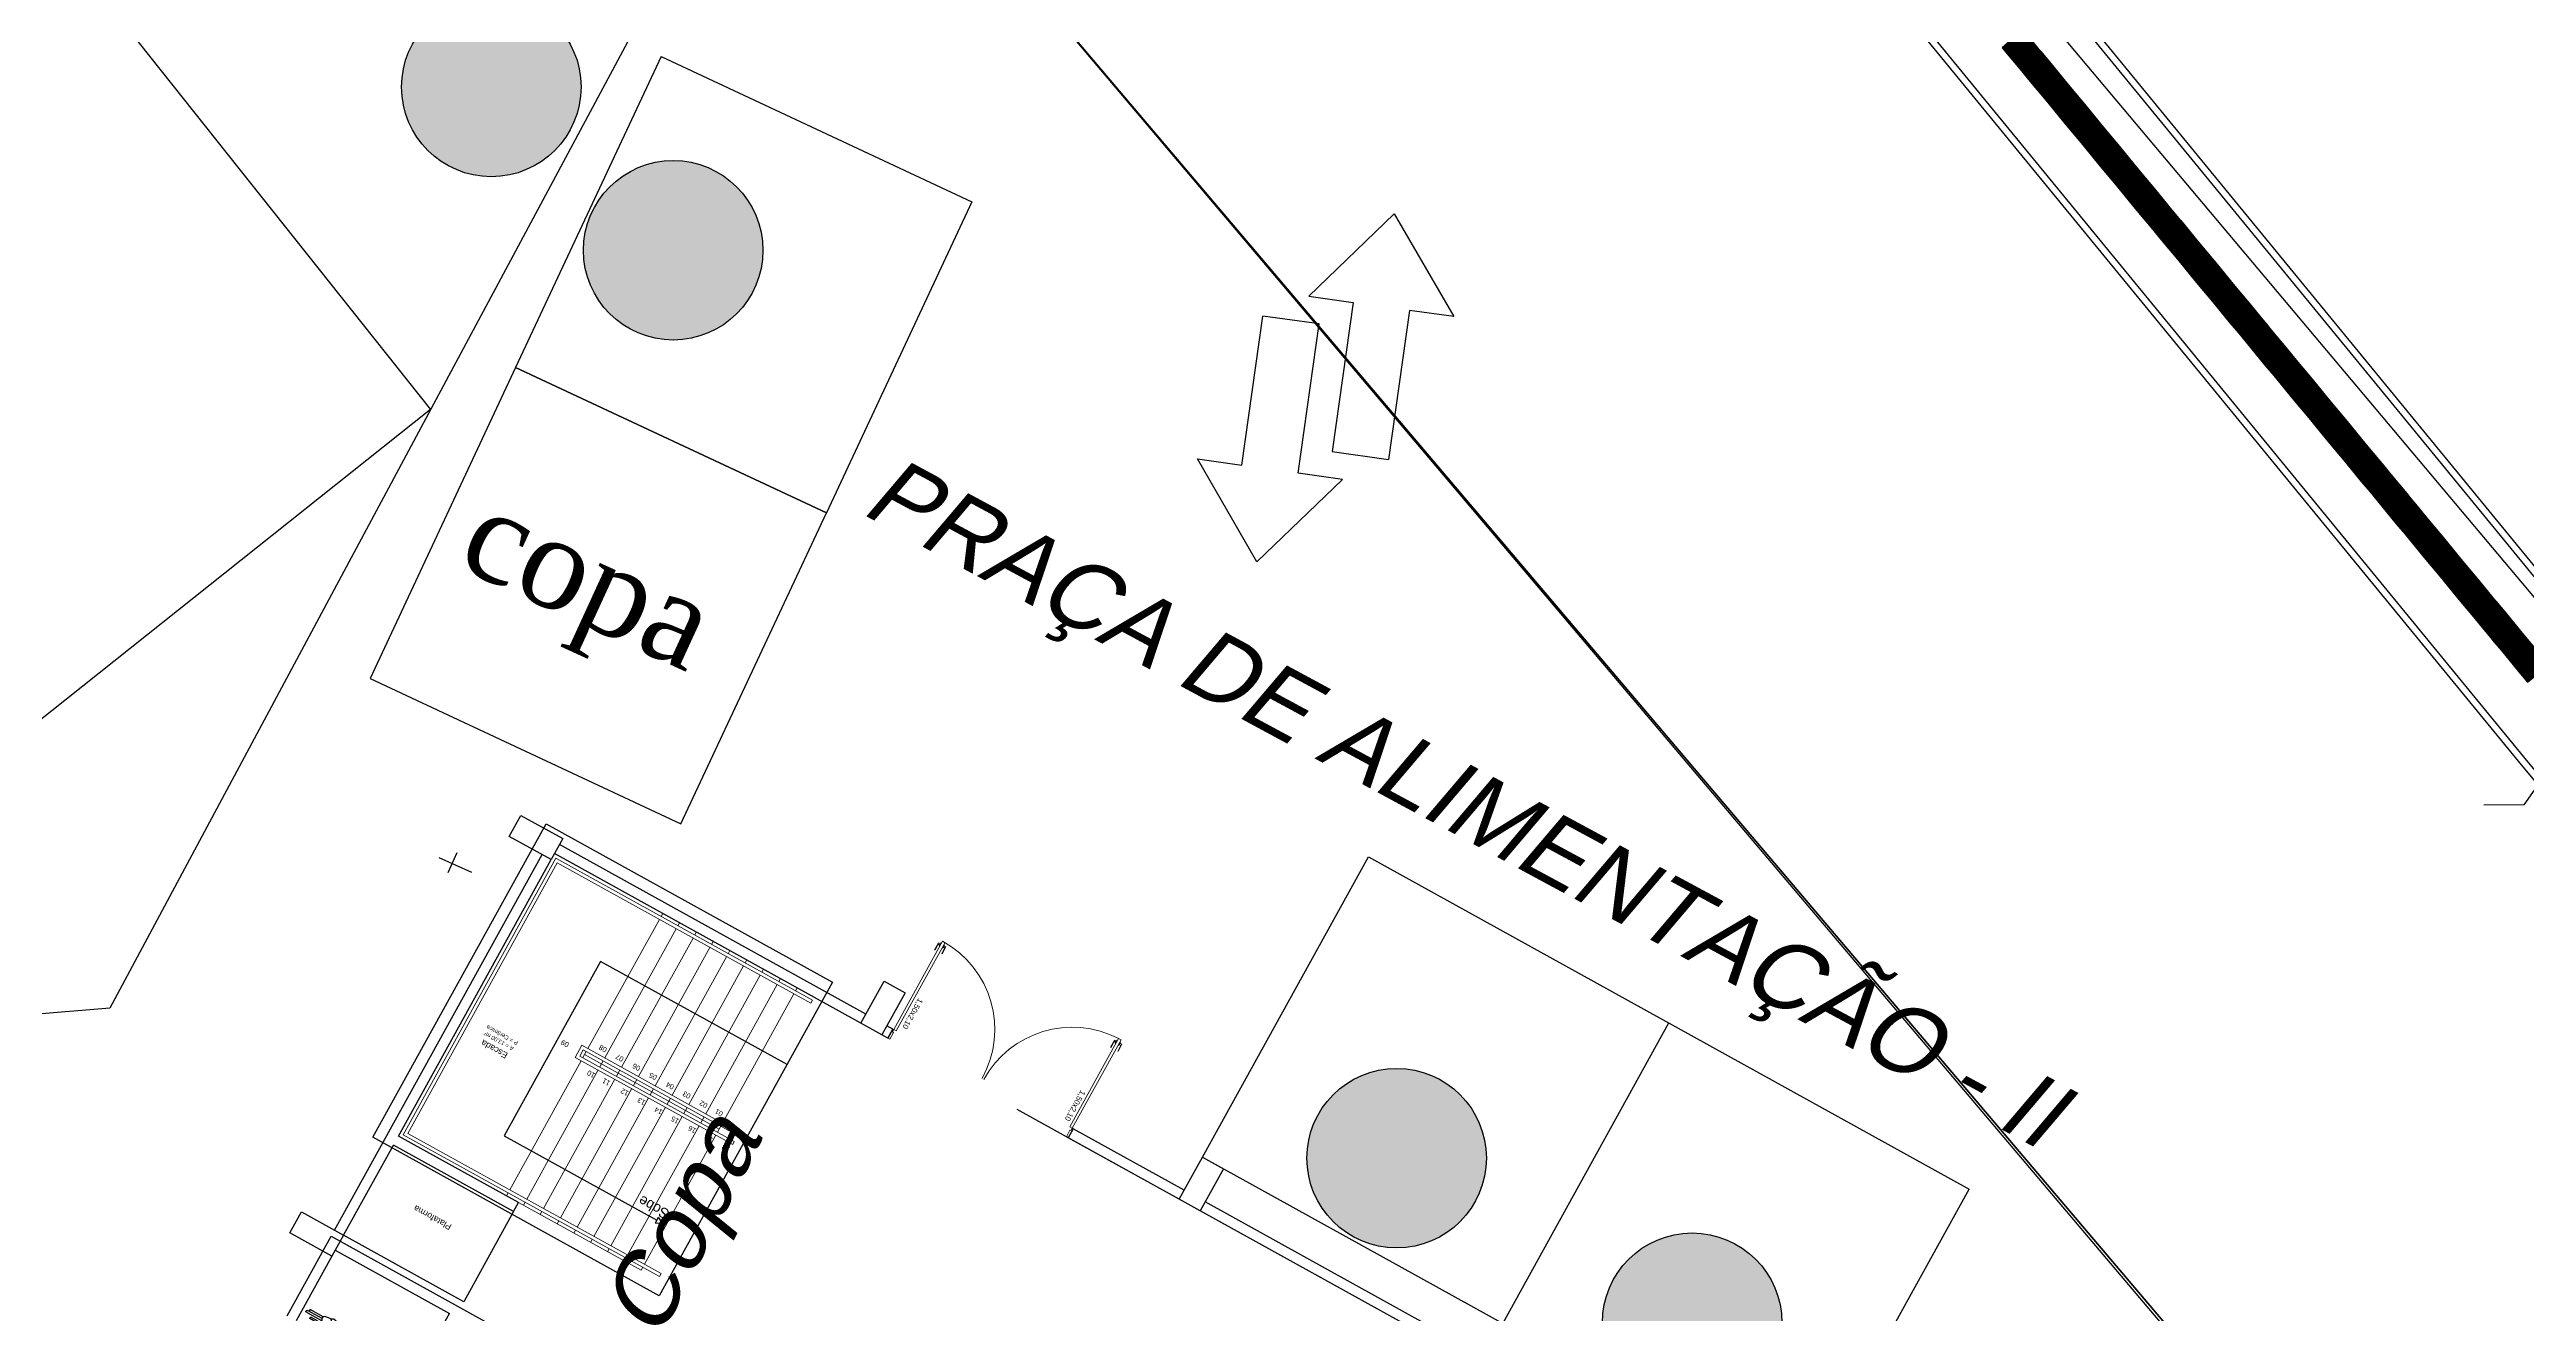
# Model space of a CAD drawing. Header units: metres. Extents: x 2113 to 5678, y -2764 to 956.
# Drawn here: x 3190.16 to 3226.25, y -1645.75 to -1627.35 of the extents above; entities that cross this region are included whole.
import ezdxf
from ezdxf.enums import TextEntityAlignment as Align

# ---------------------------------------------------------------- set-up
doc = ezdxf.new("R2010")
doc.units = ezdxf.units.M
doc.header["$MEASUREMENT"] = 0
doc.linetypes.add('CONTINUO', pattern=[0])
for name, color, linetype in [('_FLUXO', 6, 'CONTINUO'), ('_SETOR A', 1, 'Continuous'), ('_SETOR D', 22, 'Continuous'), ('_SETOR F', 30, 'Continuous'), ('_SETOR I', 134, 'Continuous'), ('A - Diversos', 252, 'Continuous'), ('A - Texto 1', 8, 'Continuous'), ('CASA', 5, 'CONTINUO'), ('PAREDE', 7, 'Continuous'), ('pilar', 6, 'CONTINUO'), ('Pilares-Vigas', 5, 'Continuous'), ('Texto', 71, 'Continuous'), ('TXT_QUADRAFISCAL_5000', 7, 'Continuous')]:
    doc.layers.add(name, color=color, linetype=linetype)
for name, color, linetype, lineweight in [('A-dimensão', 8, 'Continuous', 5), ('CANETA 02', 2, 'Continuous', 9), ('Esquadrias', 50, 'Continuous', 9)]:
    doc.layers.add(name, color=color, linetype=linetype, lineweight=lineweight)
doc.styles.add('SLDTEXTSTYLE0', font='stylu.ttf')
doc.styles.get("Standard").update_dxf_attribs({"font": 'arial.ttf'})
doc.styles.add('TEXTO', font='swisse.ttf')
doc.styles.add('TimesNewRoman', font='times.ttf')
doc.styles.add('util2000', font='arial.ttf', dxfattribs={"oblique": 12.000028})

# ---------------------------------------------------------------- blocks, each defined once
blk = doc.blocks.new('direc')
at = {"layer": 'CASA'}
h = blk.add_hatch(color=13, dxfattribs=at)
h.set_gradient(color1=(218, 62, 62), color2=(218, 62, 62), one_color=1, tint=0.55, name='SPHERICAL')
h.paths.add_polyline_path([(419671.808, 6988704.585), (419671.808, 6988704.785), (419671.708, 6988704.785), (419671.708, 6988704.585)])
h = blk.add_hatch(color=13, dxfattribs=at)
h.set_gradient(color1=(218, 62, 62), color2=(218, 62, 62), one_color=1, tint=0.55, name='SPHERICAL')
h.paths.add_polyline_path([(419671.908, 6988704.585), (419671.908, 6988704.785), (419671.808, 6988704.785), (419671.808, 6988704.585)])
h = blk.add_hatch(color=13, dxfattribs=at)
h.set_gradient(color1=(218, 62, 62), color2=(218, 62, 62), one_color=1, tint=0.55, name='SPHERICAL')
h.paths.add_polyline_path([(419672.008, 6988704.585), (419672.008, 6988704.785), (419671.908, 6988704.785), (419671.908, 6988704.585)])
h = blk.add_hatch(color=13, dxfattribs=at)
h.set_gradient(color1=(218, 62, 62), color2=(218, 62, 62), one_color=1, tint=0.55, name='SPHERICAL')
h.paths.add_polyline_path([(419672.108, 6988704.585), (419672.108, 6988704.785), (419672.008, 6988704.785), (419672.008, 6988704.585)])
h = blk.add_hatch(color=13, dxfattribs=at)
h.set_gradient(color1=(218, 62, 62), color2=(218, 62, 62), one_color=1, tint=0.55, name='SPHERICAL')
h.paths.add_polyline_path([(419671.808, 6988704.385), (419671.808, 6988704.585), (419671.708, 6988704.585), (419671.708, 6988704.385)])
h = blk.add_hatch(color=13, dxfattribs=at)
h.set_gradient(color1=(218, 62, 62), color2=(218, 62, 62), one_color=1, tint=0.55, name='SPHERICAL')
h.paths.add_polyline_path([(419671.908, 6988704.385), (419671.908, 6988704.585), (419671.808, 6988704.585), (419671.808, 6988704.385)])
h = blk.add_hatch(color=13, dxfattribs=at)
h.set_gradient(color1=(218, 62, 62), color2=(218, 62, 62), one_color=1, tint=0.55, name='SPHERICAL')
h.paths.add_polyline_path([(419672.008, 6988704.385), (419672.008, 6988704.585), (419671.908, 6988704.585), (419671.908, 6988704.385)])
h = blk.add_hatch(color=13, dxfattribs=at)
h.set_gradient(color1=(218, 62, 62), color2=(218, 62, 62), one_color=1, tint=0.55, name='SPHERICAL')
h.paths.add_polyline_path([(419672.108, 6988704.385), (419672.108, 6988704.585), (419672.008, 6988704.585), (419672.008, 6988704.385)])
at = {"layer": 'CASA', "color": 8}
for p, q in [((419671.721, 6988704.61), (419671.721, 6988704.76)), ((419671.723, 6988704.61), (419671.723, 6988704.76)), ((419671.743, 6988704.76), (419671.743, 6988704.61)), ((419671.746, 6988704.76), (419671.746, 6988704.61)), ((419671.771, 6988704.61), (419671.771, 6988704.76)), ((419671.773, 6988704.61), (419671.773, 6988704.76)), ((419671.793, 6988704.76), (419671.793, 6988704.61)), ((419671.796, 6988704.76), (419671.796, 6988704.61)), ((419671.821, 6988704.61), (419671.821, 6988704.76)), ((419671.823, 6988704.61), (419671.823, 6988704.76)), ((419671.843, 6988704.76), (419671.843, 6988704.61)), ((419671.846, 6988704.76), (419671.846, 6988704.61)), ((419671.871, 6988704.61), (419671.871, 6988704.76)), ((419671.873, 6988704.61), (419671.873, 6988704.76)), ((419671.893, 6988704.76), (419671.893, 6988704.61)), ((419671.896, 6988704.76), (419671.896, 6988704.61)), ((419671.921, 6988704.61), (419671.921, 6988704.76)), ((419671.923, 6988704.61), (419671.923, 6988704.76)), ((419671.943, 6988704.76), (419671.943, 6988704.61)), ((419671.946, 6988704.76), (419671.946, 6988704.61)), ((419671.971, 6988704.61), (419671.971, 6988704.76)), ((419671.973, 6988704.61), (419671.973, 6988704.76)), ((419671.993, 6988704.76), (419671.993, 6988704.61)), ((419671.996, 6988704.76), (419671.996, 6988704.61)), ((419672.021, 6988704.61), (419672.021, 6988704.76)), ((419672.023, 6988704.61), (419672.023, 6988704.76)), ((419672.043, 6988704.76), (419672.043, 6988704.61)), ((419672.046, 6988704.76), (419672.046, 6988704.61)), ((419672.071, 6988704.61), (419672.071, 6988704.76)), ((419672.073, 6988704.61), (419672.073, 6988704.76)), ((419672.093, 6988704.76), (419672.093, 6988704.61)), ((419672.096, 6988704.76), (419672.096, 6988704.61)), ((419671.721, 6988704.41), (419671.721, 6988704.56)), ((419671.723, 6988704.41), (419671.723, 6988704.56)), ((419671.743, 6988704.56), (419671.743, 6988704.41)), ((419671.746, 6988704.56), (419671.746, 6988704.41)), ((419671.771, 6988704.41), (419671.771, 6988704.56)), ((419671.773, 6988704.41), (419671.773, 6988704.56)), ((419671.793, 6988704.56), (419671.793, 6988704.41)), ((419671.796, 6988704.56), (419671.796, 6988704.41)), ((419671.821, 6988704.41), (419671.821, 6988704.56)), ((419671.823, 6988704.41), (419671.823, 6988704.56)), ((419671.843, 6988704.56), (419671.843, 6988704.41)), ((419671.846, 6988704.56), (419671.846, 6988704.41)), ((419671.871, 6988704.41), (419671.871, 6988704.56)), ((419671.873, 6988704.41), (419671.873, 6988704.56)), ((419671.893, 6988704.56), (419671.893, 6988704.41)), ((419671.896, 6988704.56), (419671.896, 6988704.41)), ((419671.921, 6988704.41), (419671.921, 6988704.56)), ((419671.923, 6988704.41), (419671.923, 6988704.56)), ((419671.943, 6988704.56), (419671.943, 6988704.41)), ((419671.946, 6988704.56), (419671.946, 6988704.41)), ((419671.971, 6988704.41), (419671.971, 6988704.56)), ((419671.973, 6988704.41), (419671.973, 6988704.56)), ((419671.993, 6988704.56), (419671.993, 6988704.41)), ((419671.996, 6988704.56), (419671.996, 6988704.41)), ((419672.021, 6988704.41), (419672.021, 6988704.56)), ((419672.023, 6988704.41), (419672.023, 6988704.56)), ((419672.043, 6988704.56), (419672.043, 6988704.41)), ((419672.046, 6988704.56), (419672.046, 6988704.41)), ((419672.071, 6988704.41), (419672.071, 6988704.56)), ((419672.073, 6988704.41), (419672.073, 6988704.56)), ((419672.093, 6988704.56), (419672.093, 6988704.41)), ((419672.096, 6988704.56), (419672.096, 6988704.41))]:
    blk.add_line(p, q, dxfattribs=at)
for points in [[(419671.808, 6988704.585), (419671.808, 6988704.785), (419671.708, 6988704.785), (419671.708, 6988704.585)], [(419671.908, 6988704.585), (419671.908, 6988704.785), (419671.808, 6988704.785), (419671.808, 6988704.585)], [(419672.008, 6988704.585), (419672.008, 6988704.785), (419671.908, 6988704.785), (419671.908, 6988704.585)], [(419672.108, 6988704.585), (419672.108, 6988704.785), (419672.008, 6988704.785), (419672.008, 6988704.585)], [(419671.808, 6988704.385), (419671.808, 6988704.585), (419671.708, 6988704.585), (419671.708, 6988704.385)], [(419671.908, 6988704.385), (419671.908, 6988704.585), (419671.808, 6988704.585), (419671.808, 6988704.385)], [(419672.008, 6988704.385), (419672.008, 6988704.585), (419671.908, 6988704.585), (419671.908, 6988704.385)], [(419672.108, 6988704.385), (419672.108, 6988704.585), (419672.008, 6988704.585), (419672.008, 6988704.385)]]:
    blk.add_lwpolyline(points, close=True, dxfattribs=at)
for centre, radius, start, end in [((419671.733, 6988704.76), 0.0125, 0, 180), ((419671.733, 6988704.76), 0.01, 0, 180), ((419671.783, 6988704.76), 0.0125, 0, 180), ((419671.783, 6988704.76), 0.01, 0, 180), ((419671.833, 6988704.76), 0.0125, 0, 180), ((419671.833, 6988704.76), 0.01, 0, 180), ((419671.883, 6988704.76), 0.0125, 0, 180), ((419671.883, 6988704.76), 0.01, 0, 180), ((419671.933, 6988704.76), 0.0125, 0, 180), ((419671.933, 6988704.76), 0.01, 0, 180), ((419671.983, 6988704.76), 0.0125, 0, 180), ((419671.983, 6988704.76), 0.01, 0, 180), ((419672.033, 6988704.76), 0.0125, 0, 180), ((419672.033, 6988704.76), 0.01, 0, 180), ((419672.083, 6988704.76), 0.0125, 0, 180), ((419672.083, 6988704.76), 0.01, 0, 180), ((419671.733, 6988704.61), 0.0125, 180, 0), ((419671.733, 6988704.56), 0.0125, 0, 180), ((419671.733, 6988704.41), 0.0125, 180, 0), ((419671.733, 6988704.61), 0.01, 180, 0), ((419671.733, 6988704.56), 0.01, 0, 180), ((419671.733, 6988704.41), 0.01, 180, 0), ((419671.783, 6988704.61), 0.0125, 180, 0), ((419671.783, 6988704.56), 0.0125, 0, 180), ((419671.783, 6988704.41), 0.0125, 180, 0), ((419671.783, 6988704.61), 0.01, 180, 0), ((419671.783, 6988704.56), 0.01, 0, 180), ((419671.783, 6988704.41), 0.01, 180, 0), ((419671.833, 6988704.61), 0.0125, 180, 0), ((419671.833, 6988704.56), 0.0125, 0, 180), ((419671.833, 6988704.41), 0.0125, 180, 0), ((419671.833, 6988704.61), 0.01, 180, 0), ((419671.833, 6988704.56), 0.01, 0, 180), ((419671.833, 6988704.41), 0.01, 180, 0), ((419671.883, 6988704.61), 0.0125, 180, 0), ((419671.883, 6988704.56), 0.0125, 0, 180), ((419671.883, 6988704.41), 0.0125, 180, 0), ((419671.883, 6988704.61), 0.01, 180, 0), ((419671.883, 6988704.56), 0.01, 0, 180), ((419671.883, 6988704.41), 0.01, 180, 0), ((419671.933, 6988704.61), 0.0125, 180, 0), ((419671.933, 6988704.56), 0.0125, 0, 180), ((419671.933, 6988704.41), 0.0125, 180, 0), ((419671.933, 6988704.61), 0.01, 180, 0), ((419671.933, 6988704.56), 0.01, 0, 180), ((419671.933, 6988704.41), 0.01, 180, 0), ((419671.983, 6988704.61), 0.0125, 180, 0), ((419671.983, 6988704.56), 0.0125, 0, 180), ((419671.983, 6988704.41), 0.0125, 180, 0), ((419671.983, 6988704.61), 0.01, 180, 0), ((419671.983, 6988704.56), 0.01, 0, 180), ((419671.983, 6988704.41), 0.01, 180, 0), ((419672.033, 6988704.61), 0.0125, 180, 0), ((419672.033, 6988704.56), 0.0125, 0, 180), ((419672.033, 6988704.41), 0.0125, 180, 0), ((419672.033, 6988704.61), 0.01, 180, 0), ((419672.033, 6988704.56), 0.01, 0, 180), ((419672.033, 6988704.41), 0.01, 180, 0), ((419672.083, 6988704.61), 0.0125, 180, 0), ((419672.083, 6988704.56), 0.0125, 0, 180), ((419672.083, 6988704.41), 0.0125, 180, 0), ((419672.083, 6988704.61), 0.01, 180, 0), ((419672.083, 6988704.56), 0.01, 0, 180), ((419672.083, 6988704.41), 0.01, 180, 0)]:
    blk.add_arc(centre, radius, start, end, dxfattribs=at)
blk = doc.blocks.new('rodoviária')
at = {"elevation": -463, "flags": 128}
for points in [[(3630.754, -1195.231), (3628.445, -1195.273), (3627.728, -1195.016), (3627.328, -1194.504), (3627.237, -1193.959), (3619.67, -1193.911), (3619.165, -1194.09), (3617.952, -1194.627), (3617.048, -1195.434), (3616.564, -1196.062), (3616.054, -1197.098), (3615.725, -1198.318), (3615.574, -1200.973), (3615.51, -1202.159), (3615.789, -1202.625), (3616.289, -1202.914), (3631.489, -1203.016), (3646.072, -1202.985)], [(3630.756, -1195.331), (3628.429, -1195.373), (3627.667, -1195.1), (3627.233, -1194.545), (3627.152, -1194.059), (3619.687, -1194.012), (3619.202, -1194.183), (3618.007, -1194.712), (3617.122, -1195.502), (3616.649, -1196.116), (3616.148, -1197.133), (3615.824, -1198.334), (3615.674, -1200.978), (3615.612, -1202.134), (3615.861, -1202.551), (3616.316, -1202.814), (3631.489, -1202.916), (3646.071, -1202.885)], [(3615.571, -1201.029), (3630.852, -1201.131)], [(3615.676, -1200.929), (3630.853, -1201.031)]]:
    blk.add_lwpolyline(points, dxfattribs=at)
at = {"elevation": -463}
blk.add_lwpolyline([(3631.444, -1201.454), (3631.96, -1203.36), (3631.593, -1203.814)], dxfattribs=at)
at = {"color": 6, "rotation": 89.89511878160864}
for p in [(6991543.483, -433666.135, -463), (6991543.883, -433666.135, -463), (6991544.283, -433666.136, -463), (6991544.683, -433666.137, -463), (6991545.083, -433666.138, -463), (6991545.483, -433666.138, -463), (6991545.883, -433666.139, -463), (6991546.283, -433666.14, -463), (6991546.683, -433666.141, -463), (6991547.083, -433666.141, -463), (6991547.483, -433666.142, -463), (6991547.883, -433666.143, -463), (6991548.283, -433666.144, -463), (6991548.683, -433666.144, -463), (6991549.083, -433666.145, -463), (6991549.483, -433666.146, -463), (6991549.883, -433666.146, -463), (6991550.283, -433666.147, -463), (6991550.683, -433666.148, -463), (6991551.083, -433666.149, -463), (6991551.483, -433666.149, -463), (6991551.883, -433666.15, -463), (6991552.283, -433666.151, -463), (6991552.683, -433666.152, -463), (6991553.083, -433666.152, -463), (6991553.483, -433666.153, -463), (6991553.883, -433666.154, -463), (6991554.283, -433666.154, -463), (6991554.683, -433666.155, -463), (6991555.083, -433666.156, -463)]:
    blk.add_blockref('direc', p, dxfattribs=at)
blk = doc.blocks.new('cadeira de rpodas')
at = {"layer": 'A - Diversos'}
for p, q in [((-0.089, 0.362), (-0.114, 0.355)), ((-0.04, 0.351), (-0.089, 0.362)), ((-0.494, 0.306), (-0.226, 0.306)), ((-0.253, 0.277), (-0.494, 0.277)), ((-0.142, 0.332), (-0.463, 0.332)), ((-0.463, 0.332), (-0.463, 0.307)), ((-0.296, 0.254), (-0.415, 0.254)), ((-0.415, 0.254), (-0.415, 0.226)), ((-0.415, 0.226), (-0.296, 0.226)), ((-0.296, 0.226), (-0.296, 0.254)), ((-0.296, 0.248), (-0.259, 0.248)), ((-0.296, 0.232), (-0.256, 0.232)), ((-0.287, 0.033), (-0.276, 0.137)), ((-0.283, -0.042), (-0.287, 0.033)), ((-0.281, 0.041), (-0.282, 0.013)), ((-0.282, 0.013), (-0.277, -0.001)), ((-0.269, 0.086), (-0.281, 0.041)), ((-0.276, 0.137), (-0.251, 0.208)), ((-0.231, 0.112), (-0.269, 0.086)), ((-0.247, 0.296), (-0.26, 0.255)), ((-0.26, 0.255), (-0.244, 0.171)), ((-0.244, 0.171), (-0.249, 0.145)), ((-0.249, 0.145), (-0.238, 0.107)), ((-0.192, 0.323), (-0.247, 0.296)), ((-0.17, 0.07), (-0.234, 0.056)), ((-0.179, 0.116), (-0.231, 0.112)), ((-0.206, 0.005), (-0.197, 0.026)), ((-0.197, 0.026), (-0.193, 0.04)), ((-0.148, 0.328), (-0.192, 0.323)), ((-0.15, 0.099), (-0.179, 0.116)), ((-0.169, 0.069), (-0.158, 0.088)), ((-0.145, 0.037), (-0.169, 0.069)), ((-0.158, 0.088), (-0.159, 0.101)), ((-0.156, 0.023), (-0.155, 0.05)), ((-0.15, 0.264), (-0.113, 0.294)), ((-0.102, 0.057), (-0.15, 0.099)), ((-0.114, 0.355), (-0.148, 0.328)), ((-0.148, 0.328), (-0.127, 0.321)), ((-0.14, 0.249), (-0.146, 0.26)), ((0.224, 0.258), (-0.145, 0.258)), ((-0.137, 0.01), (-0.145, 0.037)), ((-0.143, 0.206), (-0.132, 0.23)), ((-0.123, 0.189), (-0.142, 0.207)), ((-0.132, 0.23), (-0.14, 0.249)), ((-0.139, -0.012), (-0.137, 0.01)), ((0.07, 0.277), (-0.134, 0.277)), ((-0.133, 0.227), (0.154, 0.227)), ((-0.127, 0.321), (-0.115, 0.306)), ((-0.11, 0.169), (-0.123, 0.189)), ((-0.118, 0), (-0.107, 0.018)), ((-0.115, 0.306), (-0.113, 0.294)), ((-0.113, 0.299), (-0.081, 0.295)), ((-0.101, 0.144), (-0.11, 0.169)), ((-0.107, 0.018), (-0.1, 0.037)), ((-0.104, 0.165), (-0.067, 0.169)), ((-0.1, 0.037), (-0.102, 0.057)), ((-0.071, 0.134), (-0.099, 0.148)), ((-0.081, 0.295), (-0.047, 0.306)), ((-0.048, 0.099), (-0.071, 0.134)), ((-0.065, 0.167), (-0.025, 0.16)), ((-0.054, 0.327), (-0.035, 0.34)), ((-0.047, 0.321), (-0.054, 0.327)), ((-0.048, 0.306), (0.07, 0.306)), ((-0.036, 0.04), (-0.048, 0.099)), ((-0.034, 0.322), (-0.047, 0.321)), ((-0.035, 0.34), (-0.04, 0.351)), ((-0.038, 0.164), (0.006, 0.179)), ((-0.035, -0.001), (-0.036, 0.04)), ((-0.03, 0.306), (-0.034, 0.322)), ((0.038, 0.332), (-0.033, 0.332)), ((-0.002, 0.065), (0.008, 0.041)), ((0.014, 0.013), (0, 0)), ((0.006, 0.179), (0.131, 0.186)), ((0.015, 0.019), (0.194, -0.003)), ((0.065, 0.038), (0.016, 0.027)), ((0.038, 0.305), (0.038, 0.332)), ((0.141, 0.061), (0.065, 0.038)), ((0.131, 0.186), (0.148, 0.192)), ((0.224, 0.315), (0.141, 0.311)), ((0.23, 0.094), (0.141, 0.061)), ((0.143, 0.283), (0.224, 0.287)), ((0.145, 0.193), (0.145, 0.228)), ((0.145, 0.007), (0.145, 0.057)), ((0.148, 0.192), (0.251, 0.19)), ((0.159, 0.249), (0.154, 0.258)), ((0.154, 0.227), (0.159, 0.236)), ((0.159, 0.236), (0.159, 0.249)), ((0.159, 0.24), (0.453, 0.24)), ((0.289, 0.088), (0.222, 0.095)), ((0.254, 0.324), (0.224, 0.322)), ((0.224, 0.257), (0.224, 0.322)), ((0.224, 0.257), (0.253, 0.248)), ((0.251, 0.19), (0.435, 0.192)), ((0.254, 0.239), (0.254, 0.324)), ((0.258, 0.317), (0.254, 0.317)), ((0.254, 0.288), (0.259, 0.289)), ((0.455, 0.258), (0.254, 0.258)), ((0.349, 0.089), (0.289, 0.088)), ((0.385, 0.109), (0.349, 0.099)), ((0.422, 0.089), (0.36, 0.1)), ((0.479, 0.096), (0.422, 0.089)), ((0.435, 0.202), (0.473, 0.204)), ((0.453, 0.267), (0.449, 0.25)), ((0.45, 0.249), (0.452, 0.242)), ((0.452, 0.242), (0.467, 0.238)), ((0.464, 0.274), (0.453, 0.267)), ((0.525, 0.273), (0.464, 0.274)), ((0.525, 0.237), (0.467, 0.238)), ((0.467, 0.237), (0.468, 0.208)), ((0.473, 0.204), (0.545, 0.196)), ((0.537, 0.121), (0.479, 0.096)), ((0.56, 0.276), (0.512, 0.275)), ((0.559, 0.117), (0.523, 0.115)), ((0.525, 0.237), (0.525, 0.269)), ((0.571, 0.143), (0.537, 0.121)), ((0.595, 0.117), (0.54, 0.12)), ((0.545, 0.196), (0.584, 0.162)), ((0.553, 0.197), (0.565, 0.203)), ((0.561, 0.275), (0.558, 0.213)), ((0.565, 0.203), (0.614, 0.207)), ((0.584, 0.162), (0.571, 0.143)), ((0.651, 0.134), (0.595, 0.117)), ((0.614, 0.207), (0.67, 0.191)), ((0.67, 0.15), (0.651, 0.134)), ((0.67, 0.191), (0.683, 0.178)), ((0.683, 0.167), (0.67, 0.15)), ((0.683, 0.178), (0.683, 0.167)), ((-0.491, -0.226), (-0.238, -0.226)), ((-0.248, -0.255), (-0.491, -0.255)), ((-0.464, -0.286), (-0.464, -0.257)), ((-0.244, -0.286), (-0.464, -0.286)), ((-0.406, -0.171), (-0.406, -0.199)), ((-0.296, -0.171), (-0.406, -0.171)), ((-0.406, -0.199), (-0.296, -0.199)), ((-0.296, -0.199), (-0.296, -0.171)), ((-0.296, -0.177), (-0.219, -0.177)), ((-0.296, -0.193), (-0.227, -0.193)), ((-0.27, -0.115), (-0.283, -0.042)), ((-0.277, -0.001), (-0.277, -0.02)), ((-0.277, -0.02), (-0.26, -0.037)), ((-0.252, -0.177), (-0.27, -0.115)), ((-0.261, -0.033), (-0.247, -0.026)), ((-0.26, -0.037), (-0.246, -0.053)), ((-0.252, -0.268), (-0.222, -0.18)), ((-0.243, -0.288), (-0.252, -0.268)), ((-0.246, -0.053), (-0.22, -0.052)), ((-0.227, -0.3), (-0.243, -0.288)), ((-0.235, -0.094), (-0.226, -0.057)), ((-0.231, -0.134), (-0.235, -0.094)), ((-0.214, -0.172), (-0.231, -0.134)), ((-0.144, -0.314), (-0.227, -0.3)), ((-0.222, -0.18), (-0.214, -0.172)), ((-0.22, -0.052), (-0.183, -0.047)), ((-0.183, -0.027), (-0.216, -0.05)), ((-0.183, -0.047), (-0.145, -0.024)), ((-0.145, -0.024), (-0.139, -0.012)), ((-0.106, -0.267), (-0.145, -0.241)), ((-0.13, -0.311), (-0.144, -0.314)), ((-0.143, -0.24), (-0.124, -0.19)), ((-0.141, -0.018), (-0.118, 0)), ((-0.14, -0.177), (-0.117, -0.162)), ((-0.138, -0.226), (0.073, -0.226)), ((-0.094, -0.329), (-0.13, -0.311)), ((-0.129, -0.31), (-0.117, -0.299)), ((0.224, -0.197), (-0.126, -0.197)), ((-0.124, -0.167), (0.154, -0.167)), ((-0.124, -0.19), (-0.124, -0.168)), ((0.073, -0.255), (-0.123, -0.255)), ((-0.117, -0.162), (-0.1, -0.138)), ((-0.117, -0.299), (-0.106, -0.267)), ((-0.107, -0.272), (-0.068, -0.271)), ((-0.051, -0.13), (-0.101, -0.141)), ((-0.1, -0.138), (-0.085, -0.113)), ((-0.052, -0.323), (-0.094, -0.329)), ((-0.085, -0.113), (-0.08, -0.094)), ((-0.082, -0.104), (-0.049, -0.045)), ((-0.068, -0.271), (-0.036, -0.283)), ((-0.031, -0.304), (-0.052, -0.323)), ((-0.023, -0.123), (-0.051, -0.13)), ((-0.049, -0.045), (-0.035, -0.001)), ((-0.047, -0.303), (-0.048, -0.313)), ((-0.019, -0.3), (-0.047, -0.303)), ((-0.036, -0.283), (-0.018, -0.284)), ((-0.019, -0.3), (-0.014, -0.296)), ((0.026, -0.125), (-0.018, -0.121)), ((-0.018, -0.284), (-0.014, -0.296)), ((0.039, -0.286), (-0.008, -0.286)), ((-0.002, -0.121), (0.004, -0.107)), ((0.004, -0.107), (0.001, -0.098)), ((0.145, -0.116), (0.026, -0.125)), ((0.039, -0.286), (0.039, -0.257)), ((0.141, -0.228), (0.222, -0.228)), ((0.224, -0.256), (0.141, -0.256)), ((0.158, -0.107), (0.145, -0.116)), ((0.171, -0.12), (0.145, -0.115)), ((0.147, -0.164), (0.146, -0.119)), ((0.154, -0.167), (0.159, -0.175)), ((0.159, -0.188), (0.154, -0.197)), ((0.159, -0.175), (0.159, -0.188)), ((0.159, -0.179), (0.453, -0.179)), ((0.2, -0.116), (0.171, -0.12)), ((0.194, -0.003), (0.243, -0.008)), ((0.246, -0.132), (0.195, -0.114)), ((0.224, -0.196), (0.253, -0.187)), ((0.224, -0.197), (0.224, -0.263)), ((0.254, -0.263), (0.224, -0.263)), ((0.243, -0.008), (0.277, -0.018)), ((0.281, -0.139), (0.246, -0.132)), ((0.254, -0.179), (0.254, -0.263)), ((0.455, -0.197), (0.254, -0.197)), ((0.258, -0.256), (0.254, -0.256)), ((0.255, -0.228), (0.258, -0.228)), ((0.277, -0.018), (0.279, -0.022)), ((0.277, -0.018), (0.394, -0.026)), ((0.326, -0.145), (0.281, -0.139)), ((0.437, -0.123), (0.326, -0.135)), ((0.445, -0.152), (0.35, -0.134)), ((0.394, -0.016), (0.455, -0.022)), ((0.453, -0.147), (0.445, -0.152)), ((0.454, -0.162), (0.452, -0.175)), ((0.452, -0.175), (0.458, -0.189)), ((0.485, -0.135), (0.453, -0.147)), ((0.467, -0.156), (0.454, -0.162)), ((0.455, -0.022), (0.479, -0.031)), ((0.458, -0.189), (0.522, -0.186)), ((0.527, -0.157), (0.467, -0.156)), ((0.469, -0.143), (0.471, -0.155)), ((0.517, -0.023), (0.47, -0.026)), ((0.479, -0.031), (0.541, -0.057)), ((0.52, -0.116), (0.485, -0.135)), ((0.534, -0.136), (0.5, -0.131)), ((0.549, -0.023), (0.517, -0.023)), ((0.562, -0.088), (0.52, -0.116)), ((0.52, -0.187), (0.566, -0.189)), ((0.527, -0.157), (0.528, -0.187)), ((0.58, -0.14), (0.534, -0.136)), ((0.541, -0.057), (0.562, -0.088)), ((0.542, -0.055), (0.56, -0.047)), ((0.556, -0.027), (0.549, -0.023)), ((0.557, -0.049), (0.556, -0.027)), ((0.56, -0.047), (0.588, -0.048)), ((0.566, -0.189), (0.563, -0.139)), ((0.626, -0.134), (0.58, -0.14)), ((0.588, -0.048), (0.643, -0.066)), ((0.655, -0.118), (0.626, -0.134)), ((0.643, -0.066), (0.664, -0.081)), ((0.668, -0.095), (0.655, -0.118)), ((0.664, -0.081), (0.668, -0.095))]:
    blk.add_line(p, q, dxfattribs=at)
for centre, radius, start, end in [((-0.494, 0.291), 0.0146, 90, 270), ((0.07, 0.291), 0.0146, 270, 90), ((0.142, 0.297), 0.0142, 92.6629, 272.6629), ((0.259, 0.303), 0.0142, 272.6629, 92.6629), ((-0.491, -0.24), 0.0146, 90, 270), ((0.073, -0.24), 0.0146, 270, 90), ((0.141, -0.242), 0.0142, 90, 270), ((0.258, -0.242), 0.0142, 270, 90)]:
    blk.add_arc(centre, radius, start, end, dxfattribs=at)
blk = doc.blocks.new('GINASIO')
for p, q in [((3758.992, -1190.945), (3758.992, -1189.445)), ((3758.992, -1189.445), (3760.992, -1189.445)), ((3757.005, -1191.845), (3757.105, -1191.795)), ((3757.005, -1191.845), (3757.105, -1191.895)), ((3757.105, -1191.845), (3757.105, -1191.795)), ((3759.645, -1191.845), (3757.105, -1191.845)), ((3757.105, -1191.845), (3757.105, -1191.895)), ((3759.645, -1194.745), (3759.645, -1191.845)), ((3756.541, -1194.745), (3759.645, -1194.745))]:
    blk.add_line(p, q)
at = {"layer": 'A-dimensão'}
for p, q in [((3756.672, -1191.145), (3760.942, -1191.145)), ((3756.672, -1191.145), (3756.672, -1191.195)), ((3760.942, -1195.745), (3760.942, -1191.145)), ((3756.672, -1191.195), (3760.892, -1191.195)), ((3760.892, -1195.695), (3760.892, -1191.195)), ((3756.672, -1193.345), (3759.292, -1193.345)), ((3756.672, -1193.345), (3756.672, -1193.395)), ((3756.672, -1193.395), (3759.242, -1193.395)), ((3756.672, -1193.495), (3759.242, -1193.495)), ((3756.672, -1193.495), (3756.672, -1193.545)), ((3756.672, -1193.545), (3759.292, -1193.545)), ((3759.242, -1193.395), (3759.242, -1193.495)), ((3759.292, -1193.345), (3759.292, -1193.545)), ((3760.892, -1195.695), (3756.672, -1195.695)), ((3756.672, -1195.695), (3756.672, -1195.745)), ((3760.942, -1195.745), (3756.672, -1195.745))]:
    blk.add_line(p, q, dxfattribs=at)
at = {"layer": 'CANETA 02', "linetype": 'Continuous', "ltscale": 0.0098}
for p, q in [((3756.952, -1191.145), (3756.952, -1191.095)), ((3756.952, -1191.095), (3758.992, -1191.095)), ((3757.232, -1191.145), (3757.232, -1191.095)), ((3757.512, -1191.145), (3757.512, -1191.095)), ((3757.792, -1191.145), (3757.792, -1191.095)), ((3758.072, -1191.145), (3758.072, -1191.095)), ((3758.352, -1191.145), (3758.352, -1191.095)), ((3758.632, -1191.145), (3758.632, -1191.095)), ((3758.912, -1191.145), (3758.912, -1191.095)), ((3759.192, -1191.145), (3759.192, -1191.095)), ((3759.192, -1191.095), (3759.192, -1191.145)), ((3756.952, -1193.345), (3756.952, -1191.195)), ((3757.232, -1193.345), (3757.232, -1191.195)), ((3757.512, -1193.345), (3757.512, -1191.195)), ((3757.792, -1193.345), (3757.792, -1191.195)), ((3758.072, -1193.345), (3758.072, -1191.195)), ((3758.352, -1193.345), (3758.352, -1191.195)), ((3758.632, -1193.345), (3758.632, -1191.195)), ((3758.912, -1193.345), (3758.912, -1191.195)), ((3759.192, -1193.345), (3759.192, -1191.195)), ((3759.192, -1191.195), (3759.192, -1193.345)), ((3756.952, -1193.495), (3756.952, -1193.395)), ((3756.952, -1193.445), (3759.192, -1193.445)), ((3756.952, -1193.445), (3756.952, -1193.495)), ((3756.952, -1195.695), (3756.952, -1193.545)), ((3756.952, -1193.545), (3756.952, -1195.695)), ((3757.232, -1193.495), (3757.232, -1193.395)), ((3757.232, -1195.695), (3757.232, -1193.545)), ((3757.512, -1193.495), (3757.512, -1193.395)), ((3757.512, -1195.695), (3757.512, -1193.545)), ((3757.792, -1193.495), (3757.792, -1193.395)), ((3757.792, -1195.695), (3757.792, -1193.545)), ((3758.072, -1193.495), (3758.072, -1193.395)), ((3758.072, -1195.695), (3758.072, -1193.545)), ((3758.352, -1193.495), (3758.352, -1193.395)), ((3758.352, -1195.695), (3758.352, -1193.545)), ((3758.632, -1193.495), (3758.632, -1193.395)), ((3758.632, -1195.695), (3758.632, -1193.545)), ((3758.912, -1193.495), (3758.912, -1193.395)), ((3758.912, -1195.695), (3758.912, -1193.545)), ((3759.192, -1193.495), (3759.192, -1193.395)), ((3759.192, -1193.395), (3759.192, -1193.445)), ((3759.192, -1195.695), (3759.192, -1193.545)), ((3756.952, -1195.795), (3756.952, -1195.745)), ((3756.952, -1195.745), (3756.952, -1195.795)), ((3757.232, -1195.795), (3757.232, -1195.745)), ((3757.512, -1195.795), (3757.512, -1195.745)), ((3757.792, -1195.795), (3757.792, -1195.745)), ((3758.072, -1195.795), (3758.072, -1195.745)), ((3758.352, -1195.795), (3758.352, -1195.745)), ((3758.632, -1195.795), (3758.632, -1195.745)), ((3758.912, -1195.795), (3758.912, -1195.745)), ((3759.192, -1195.795), (3759.192, -1195.745))]:
    blk.add_line(p, q, dxfattribs=at)
at = {"layer": 'Esquadrias'}
for p, q in [((3752.442, -1195.795), (3752.472, -1195.795)), ((3752.472, -1195.795), (3752.472, -1195.905)), ((3755.442, -1195.795), (3755.412, -1195.795)), ((3755.412, -1195.795), (3755.412, -1195.905)), ((3752.457, -1195.945), (3752.442, -1195.945)), ((3752.472, -1195.905), (3752.457, -1195.905)), ((3752.457, -1195.905), (3752.457, -1195.945)), ((3752.457, -1195.945), (3752.457, -1197.415)), ((3752.497, -1195.945), (3752.457, -1195.945)), ((3752.497, -1197.415), (3752.497, -1195.945)), ((3755.387, -1197.415), (3755.387, -1195.945)), ((3755.387, -1195.945), (3755.427, -1195.945)), ((3755.412, -1195.905), (3755.427, -1195.905)), ((3755.427, -1195.905), (3755.427, -1195.945)), ((3755.427, -1195.945), (3755.442, -1195.945)), ((3755.427, -1195.945), (3755.427, -1197.415)), ((3752.415, -1197.365), (3752.415, -1197.25)), ((3752.415, -1197.25), (3752.422, -1197.25)), ((3752.422, -1197.25), (3752.422, -1197.345)), ((3752.54, -1197.25), (3752.532, -1197.25)), ((3752.532, -1197.25), (3752.532, -1197.345)), ((3752.54, -1197.365), (3752.54, -1197.25)), ((3755.345, -1197.365), (3755.345, -1197.25)), ((3755.345, -1197.25), (3755.352, -1197.25)), ((3755.352, -1197.25), (3755.352, -1197.345)), ((3755.47, -1197.25), (3755.462, -1197.25)), ((3755.462, -1197.25), (3755.462, -1197.345)), ((3755.47, -1197.365), (3755.47, -1197.25)), ((3752.45, -1197.365), (3752.415, -1197.365)), ((3752.422, -1197.345), (3752.45, -1197.345)), ((3752.45, -1197.382), (3752.45, -1197.327)), ((3752.45, -1197.327), (3752.457, -1197.327)), ((3752.457, -1197.382), (3752.45, -1197.382)), ((3752.457, -1197.415), (3752.497, -1197.415)), ((3752.505, -1197.327), (3752.497, -1197.327)), ((3752.497, -1197.382), (3752.505, -1197.382)), ((3752.505, -1197.382), (3752.505, -1197.327)), ((3752.532, -1197.345), (3752.505, -1197.345)), ((3752.505, -1197.365), (3752.54, -1197.365)), ((3755.38, -1197.365), (3755.345, -1197.365)), ((3755.352, -1197.345), (3755.38, -1197.345)), ((3755.38, -1197.382), (3755.38, -1197.327)), ((3755.38, -1197.327), (3755.387, -1197.327)), ((3755.387, -1197.382), (3755.38, -1197.382)), ((3755.427, -1197.415), (3755.387, -1197.415)), ((3755.435, -1197.327), (3755.427, -1197.327)), ((3755.427, -1197.382), (3755.435, -1197.382)), ((3755.435, -1197.382), (3755.435, -1197.327)), ((3755.462, -1197.345), (3755.435, -1197.345)), ((3755.435, -1197.365), (3755.47, -1197.365))]:
    blk.add_line(p, q, dxfattribs=at)
for centre, radius, start, end in [((3752.457, -1195.945), 1.471, 271.5587, 0), ((3755.427, -1195.945), 1.47, 180, 270)]:
    blk.add_arc(centre, radius, start, end, dxfattribs=at)
at = {"layer": 'PAREDE', "ltscale": 5}
for p, q in [((3760.992, -1189.195), (3760.992, -1188.02)), ((3761.142, -1188.02), (3761.142, -1189.345)), ((3760.992, -1189.345), (3755.122, -1189.345)), ((3761.142, -1189.345), (3758.942, -1189.345)), ((3759.092, -1189.065), (3759.092, -1189.195)), ((3760.992, -1189.195), (3759.092, -1189.195)), ((3760.992, -1189.195), (3759.092, -1189.195)), ((3760.992, -1189.445), (3760.992, -1190.945)), ((3761.142, -1189.445), (3761.142, -1195.695)), ((3758.992, -1190.945), (3760.992, -1190.945)), ((3758.992, -1190.945), (3758.992, -1191.095)), ((3758.992, -1191.095), (3760.992, -1191.095)), ((3760.992, -1191.095), (3760.992, -1195.695)), ((3745.292, -1195.795), (3750.242, -1195.795)), ((3750.592, -1195.795), (3752.442, -1195.795)), ((3752.442, -1195.945), (3752.442, -1195.795)), ((3752.442, -1195.945), (3752.442, -1195.795)), ((3755.442, -1195.795), (3755.542, -1195.795)), ((3755.442, -1195.795), (3755.442, -1195.945)), ((3755.442, -1195.945), (3755.442, -1195.795)), ((3755.892, -1195.795), (3760.992, -1195.795)), ((3745.292, -1195.945), (3750.242, -1195.945)), ((3750.592, -1195.945), (3752.442, -1195.945)), ((3755.442, -1195.945), (3755.542, -1195.945)), ((3755.892, -1195.945), (3760.992, -1195.945))]:
    blk.add_line(p, q, dxfattribs=at)
at = {"layer": 'pilar'}
blk.add_lwpolyline([(3756.541, -1190.9), (3761.308, -1190.9), (3761.308, -1196.117), (3756.541, -1196.117), (3756.541, -1190.9)], dxfattribs=at)
at = {"layer": 'Pilares-Vigas'}
for points in [[(3760.992, -1189.095), (3761.692, -1189.095), (3761.692, -1189.445), (3760.992, -1189.445), (3760.992, -1189.095)], [(3750.242, -1196.495), (3750.242, -1195.795), (3750.592, -1195.795), (3750.592, -1196.495), (3750.242, -1196.495)], [(3755.542, -1196.495), (3755.542, -1195.795), (3755.892, -1195.795), (3755.892, -1196.495), (3755.542, -1196.495)], [(3760.992, -1195.695), (3761.692, -1195.695), (3761.692, -1196.045), (3760.992, -1196.045), (3760.992, -1195.695)]]:
    blk.add_lwpolyline(points, dxfattribs=at)
at = {"layer": 'A - Diversos', "xscale": -1}
blk.add_blockref('cadeira de rpodas', (3760.432, -1187.975), dxfattribs=at)
at = {"char_height": 0.12, "width": 2.7201, "attachment_point": 2}
for s, insert in [('{\\H0.75x;Plataforma}', (3759.983, -1190.251)), ('{\\H0.75x;Escada\\P\\H0.6667x;A = 13,00 m²\\PP = Cerâmica}', (3760.381, -1192.833))]:
    blk.add_mtext(s, dxfattribs=dict(at, insert=insert))
at = {"layer": 'A - Texto 1', "char_height": 0.08, "width": 0.90408, "attachment_point": 9, "rotation": 90, "style": 'TEXTO'}
for insert in [(3752.633, -1196.006), (3755.352, -1196.033)]:
    blk.add_mtext('1,50x2,10', dxfattribs=dict(at, insert=insert))
at = {"layer": 'Texto', "style": 'SLDTEXTSTYLE0'}
for s, height, p in [('Sobe', 0.15, (3757.236, -1192.061)), ('18', 0.075, (3756.734, -1193.287)), ('17', 0.075, (3757.015, -1193.287)), ('16', 0.075, (3757.296, -1193.287)), ('15', 0.075, (3757.58, -1193.287)), ('14', 0.075, (3757.856, -1193.287)), ('13', 0.075, (3758.138, -1193.287)), ('12', 0.075, (3758.418, -1193.287)), ('11', 0.075, (3758.723, -1193.287)), ('10', 0.075, (3758.973, -1193.28)), ('01', 0.075, (3757.071, -1193.688)), ('02', 0.075, (3757.326, -1193.688)), ('03', 0.075, (3757.607, -1193.688)), ('04', 0.075, (3757.884, -1193.688)), ('05', 0.075, (3758.168, -1193.688)), ('06', 0.075, (3758.444, -1193.688)), ('07', 0.075, (3758.723, -1193.688)), ('08', 0.075, (3759.002, -1193.688)), ('09', 0.075, (3759.522, -1193.485))]:
    blk.add_text(s, height=height, dxfattribs=at).set_placement(p, align=Align.CENTER)
blk = doc.blocks.new('Setaxr01')
for p, q in [((1500, 0), (925, 450)), ((925, 450), (925, 175)), ((925, 175), (0, 175)), ((0, 175), (0, -175)), ((1500, 0), (925, -450)), ((925, -175), (0, -175)), ((925, -450), (925, -175))]:
    blk.add_line(p, q)

msp = doc.modelspace()

# ---------------------------------------------------------------- hatches: boundary and pattern name
h = msp.add_hatch(color=5)
h.dxf.hatch_style = 1
h.paths.add_polyline_path([(3197.908, -1627.891, 1), (3195.294, -1627.891, 1)])
at = {"layer": '_SETOR I'}
h = msp.add_hatch(color=256, dxfattribs=at)
h.dxf.hatch_style = 1
h.paths.add_polyline_path([(3199.246, -1631.576, 1), (3199.256, -1628.961, 1)])
h = msp.add_hatch(color=256, dxfattribs=at)
h.dxf.hatch_style = 1
h.paths.add_polyline_path([(3211.094, -1643.583, 1), (3208.486, -1643.397, 1)])
h = msp.add_hatch(color=256, dxfattribs=at)
h.dxf.hatch_style = 1
h.paths.add_polyline_path([(3215.399, -1645.98, 1), (3212.791, -1645.795, 1)])

# ---------------------------------------------------------------- linework, layer by layer
for p, q in [((3196.315, -1639.331), (3195.842, -1639.118)), ((3196.098, -1639.044), (3195.966, -1639.336)), ((3225.262, -1654.397), (3204.263, -1642.783))]:
    msp.add_line(p, q)
for points in [[(3363.157, -1607.827), (3299.565, -1660.516), (3277.187, -1633.797), (3265.652, -1643.386), (3246.526, -1659.285), (3208.116, -1613.627), (3225.811, -1580.006)], [(3363.157, -1607.827), (3299.565, -1660.516), (3277.187, -1633.797), (3265.652, -1643.386), (3246.526, -1659.285), (3208.116, -1613.627), (3225.811, -1580.006)], [(3201.123, -1622.494), (3191.042, -1641.307), (3189.873, -1641.401)], [(3201.123, -1622.494), (3232.329, -1659.367)]]:
    msp.add_lwpolyline(points)
at = {"color": 1, "lineweight": 60, "flags": 128}
msp.add_lwpolyline([(3065.665, -1651.787), (3110.846, -1600.623), (3138.766, -1591.051), (3171.139, -1599.714), (3179.692, -1605.223), (3195.186, -1607.062), (3196.62, -1607.825), (3202.187, -1597.432), (3206.36, -1597.996), (3199.753, -1613.792), (3201.123, -1622.494), (3235.8, -1663.352), (3214.657, -1684.321), (3216.961, -1686.594), (3212.648, -1690.742), (3210.364, -1688.49), (3205.322, -1693.604), (3236.398, -1711.668)], dxfattribs=at)
msp.add_lwpolyline([(3194.836, -1636.503), (3199.364, -1638.623), (3201.484, -1634.094), (3196.955, -1631.975)], close=True)
msp.add_circle((3196.601, -1627.891), 1.307)
at = {"layer": '_SETOR D', "flags": 128}
msp.add_lwpolyline([(3181.664, -1630.983), (3189.491, -1624.76), (3195.715, -1632.588), (3187.887, -1638.811)], close=True, dxfattribs=at)
at = {"layer": '_SETOR I'}
for p, q in [((3199.075, -1627.446), (3196.955, -1631.975)), ((3199.075, -1627.446), (3203.603, -1629.566)), ((3203.603, -1629.566), (3201.484, -1634.094)), ((3196.955, -1631.975), (3201.484, -1634.094)), ((3206.962, -1643.476), (3209.381, -1639.1)), ((3209.381, -1639.1), (3218.132, -1643.94)), ((3211.337, -1645.896), (3213.757, -1641.52)), ((3206.962, -1643.476), (3215.713, -1648.315)), ((3215.713, -1648.315), (3218.132, -1643.94))]:
    msp.add_line(p, q, dxfattribs=at)
for centre in [(3199.251, -1630.269), (3209.79, -1643.49), (3214.095, -1645.887)]:
    msp.add_circle(centre, 1.307, dxfattribs=at)
at = {"layer": 'TXT_QUADRAFISCAL_5000', "lineweight": 100}
msp.add_circle((3163.675, -1737.551), 237.953, dxfattribs=at)
msp.add_circle((3163.675, -1737.551), 237.953, dxfattribs=at)

# ---------------------------------------------------------------- block references
at = {"rotation": 309.7368446514157}
msp.add_blockref('rodoviária', (1829.805, 1923.855, 463), dxfattribs=at)
at = {"layer": '_FLUXO', "lineweight": 40}
for p, xscale, yscale, zscale, rotation in [((3209.26, -1633.258), 0.002370589168496263, 0.002370589168496263, 0.002370589168496263, 81.98501211421582), ((3208.251, -1631.285), 0.002370589168496264, 0.002370589168496264, 0.002370589168496264, 261.9850121142157)]:
    msp.add_blockref('Setaxr01', p, dxfattribs=dict(at, xscale=xscale, yscale=yscale, zscale=zscale, rotation=rotation))
at = {"layer": '_SETOR A', "rotation": 151.0553157846748}
msp.add_blockref('GINASIO', (5909.996, -4505.669), dxfattribs=at)

# ---------------------------------------------------------------- texts
at = {"style": 'TimesNewRoman'}
msp.add_text('copa', height=1.311, rotation=335.3427, dxfattribs=at).set_placement((3196.06, -1634.858))
at = {"layer": '_SETOR F', "insert": (3199.305, -1646.307), "char_height": 0.7, "width": 1.45529, "attachment_point": 7, "rotation": 62.9023, "style": 'util2000'}
msp.add_mtext('{\\f@Arial Unicode MS|b0|i0|c0|p34;\\P\\H1.4286x;Copa}', dxfattribs=at)
at = {"layer": '_SETOR I', "insert": (3201.818, -1634.36), "char_height": 0.7, "width": 23.6106, "attachment_point": 7, "rotation": 331.6341, "style": 'util2000'}
msp.add_mtext('{\\f@Arial Unicode MS|b0|i0|c0|p34;\\P\\H1.4286x;PRAÇA DE ALIMENTAÇÃO - II}', dxfattribs=at)

doc.saveas('drawing.dxf')
